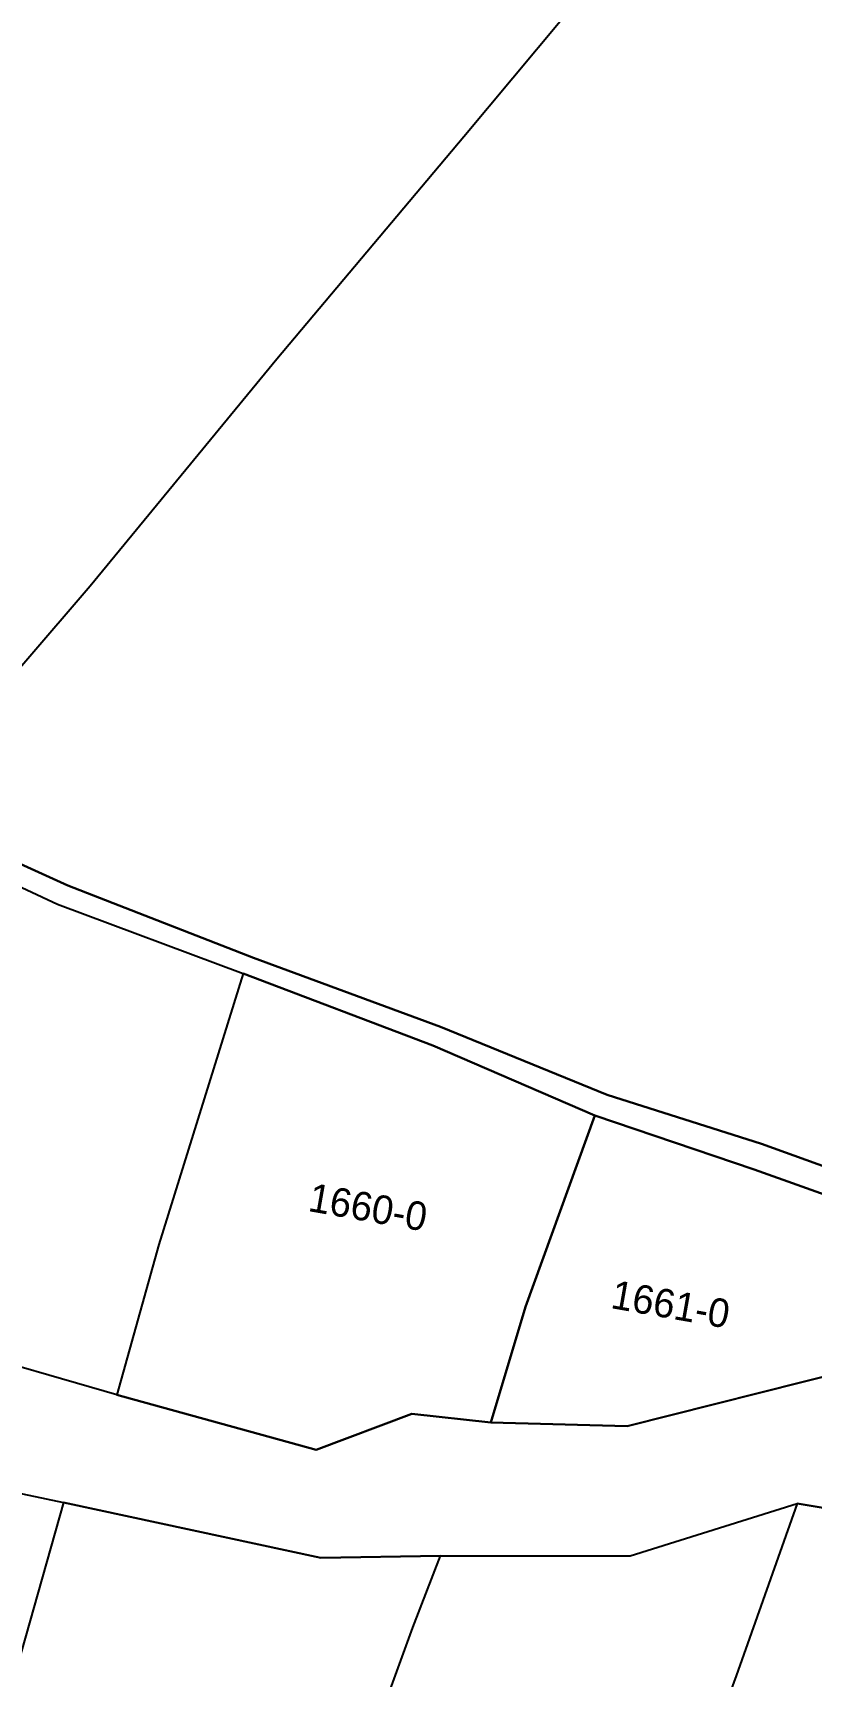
# Model space of a CAD drawing. Header units: centimetres. Extents: x 85226 to 578505, y -13061 to 170378.
# Drawn here: x 425034 to 438659, y 96810 to 125586 of the extents above; entities that cross this region are included whole.
import ezdxf
from ezdxf.enums import TextEntityAlignment as Align

# ---------------------------------------------------------------- set-up
doc = ezdxf.new("R2010")
doc.units = ezdxf.units.CM
doc.layers.add('OBILIQ_A10_PAR_PARCEL_TXT', color=7, linetype='Continuous')
doc.layers.add('OBILIQ_PAR_PARCELGEOM_ILI', color=7, linetype='Continuous')

msp = doc.modelspace()

# ---------------------------------------------------------------- linework, layer by layer
at = {"layer": 'OBILIQ_PAR_PARCELGEOM_ILI', "color": 7, "linetype": 'Continuous'}
for points in [[(434292.863, 125817.934), (432577.963, 123762.834), (429302.463, 119871.034), (426039.663, 115895.834), (422687.063, 111997.634), (425647.663, 110655.334), (428897.463, 109390.134), (432172.763, 108182.634), (435088.463, 106988.034), (437792.263, 106133.834), (440329.063, 105215.434), (445601.763, 103288.734), (447746.763, 102447.334), (450865.763, 106282.934), (454107.363, 110159.734), (457399.763, 113972.934), (460565.063, 117811.534), (463857.463, 121624.734), (463857.463, 121624.734), (466743.063, 125641.334)], [(424022.763, 111000.334), (425465.663, 110325.634), (428714.663, 109115.534), (432033.963, 107850.334), (434870.263, 106627.334), (437660.263, 105681.034), (440163.263, 104790.734), (445459.663, 102821.134), (448434.963, 101881.334), (453289.863, 100480.434), (453369.763, 100804.434), (448603.063, 102151.834), (447746.763, 102447.334), (445601.763, 103288.734), (440329.063, 105215.434), (437792.263, 106133.834), (435088.463, 106988.034), (432172.763, 108182.634), (428897.463, 109390.134), (428897.463, 109390.134), (425647.663, 110655.334), (422687.063, 111997.634)], [(456242.463, 100690.034), (455289.063, 99838.334), (453289.863, 100480.434), (452482.763, 100322.734), (449786.263, 99481.634), (447828.763, 99939.334), (446518.363, 100344.134), (444936.763, 101007.634), (442890.263, 101579.134), (439284.163, 102158.734), (435437.763, 101188.134), (433050.563, 101251.334), (431668.963, 101405.534), (429994.463, 100772.934), (426504.063, 101733.034), (423634.863, 102566.034)], [(423110.563, 100371.634), (425567.363, 99849.834), (430077.763, 98881.334), (432167.863, 98913.534), (435489.063, 98913.434), (438415.863, 99831.534), (442085.763, 99218.834), (443965.563, 98349.034), (444131.163, 98278.034), (447105.863, 97930.934), (449756.863, 97987.334), (450581.163, 98160.134), (452720.563, 99025.134), (454070.863, 98760.934), (454582.163, 97972.734), (456098.263, 97599.734)]]:
    msp.add_lwpolyline(points, dxfattribs=at)
for points in [[(434870.263, 106627.334), (432033.963, 107850.334), (428714.663, 109115.534), (427241.063, 104367.534), (426504.063, 101733.034), (429994.463, 100772.934), (431668.963, 101405.534), (433050.563, 101251.334), (433657.163, 103279.434), (434870.263, 106627.334)], [(440163.263, 104790.734), (437660.263, 105681.034), (434870.263, 106627.334), (433657.163, 103279.434), (433050.563, 101251.334), (435437.763, 101188.134), (439284.163, 102158.734), (440163.263, 104790.734)], [(426564.263, 83609.334), (428203.963, 88324.734), (429970.363, 92938.834), (431686.163, 97662.734), (432167.863, 98913.534), (430077.763, 98881.334), (425567.363, 99849.834), (424530.963, 96172.534), (422790.263, 91418.434), (421130.863, 86732.034), (419593.363, 81964.434), (417859.463, 77447.334), (415963.063, 72456.334), (414134.363, 67810.734), (417439.263, 66632.234), (419946.563, 65778.534), (421467.863, 69572.834), (423191.963, 74212.234), (424916.063, 78910.634), (426564.263, 83609.334)], [(438788.463, 83848.034), (440487.263, 88487.934), (442168.263, 93217.434), (443965.563, 98349.034), (442085.763, 99218.834), (438415.863, 99831.534), (437345.063, 96815.934), (435637.763, 92158.734), (433983.963, 87537.234), (432252.863, 82767.034), (430557.563, 78092.034), (428826.463, 73375.334), (427208.463, 68706.234), (425364.363, 63995.634), (426268.463, 63686.334), (430750.163, 62087.734), (432743.963, 66781.234), (433843.763, 69740.434), (435506.863, 74416.134), (437143.263, 79127.634), (438788.463, 83848.034)]]:
    msp.add_lwpolyline(points, close=True, dxfattribs=at)

# ---------------------------------------------------------------- texts
at = {"layer": 'OBILIQ_A10_PAR_PARCEL_TXT', "color": 7}
for s, p in [('1660-0', (430902.663, 105022.334)), ('1661-0', (436199.663, 103322.934))]:
    msp.add_text(s, height=500, rotation=350, dxfattribs=at).set_placement(p, align=Align.MIDDLE_CENTER)

doc.saveas('drawing.dxf')
